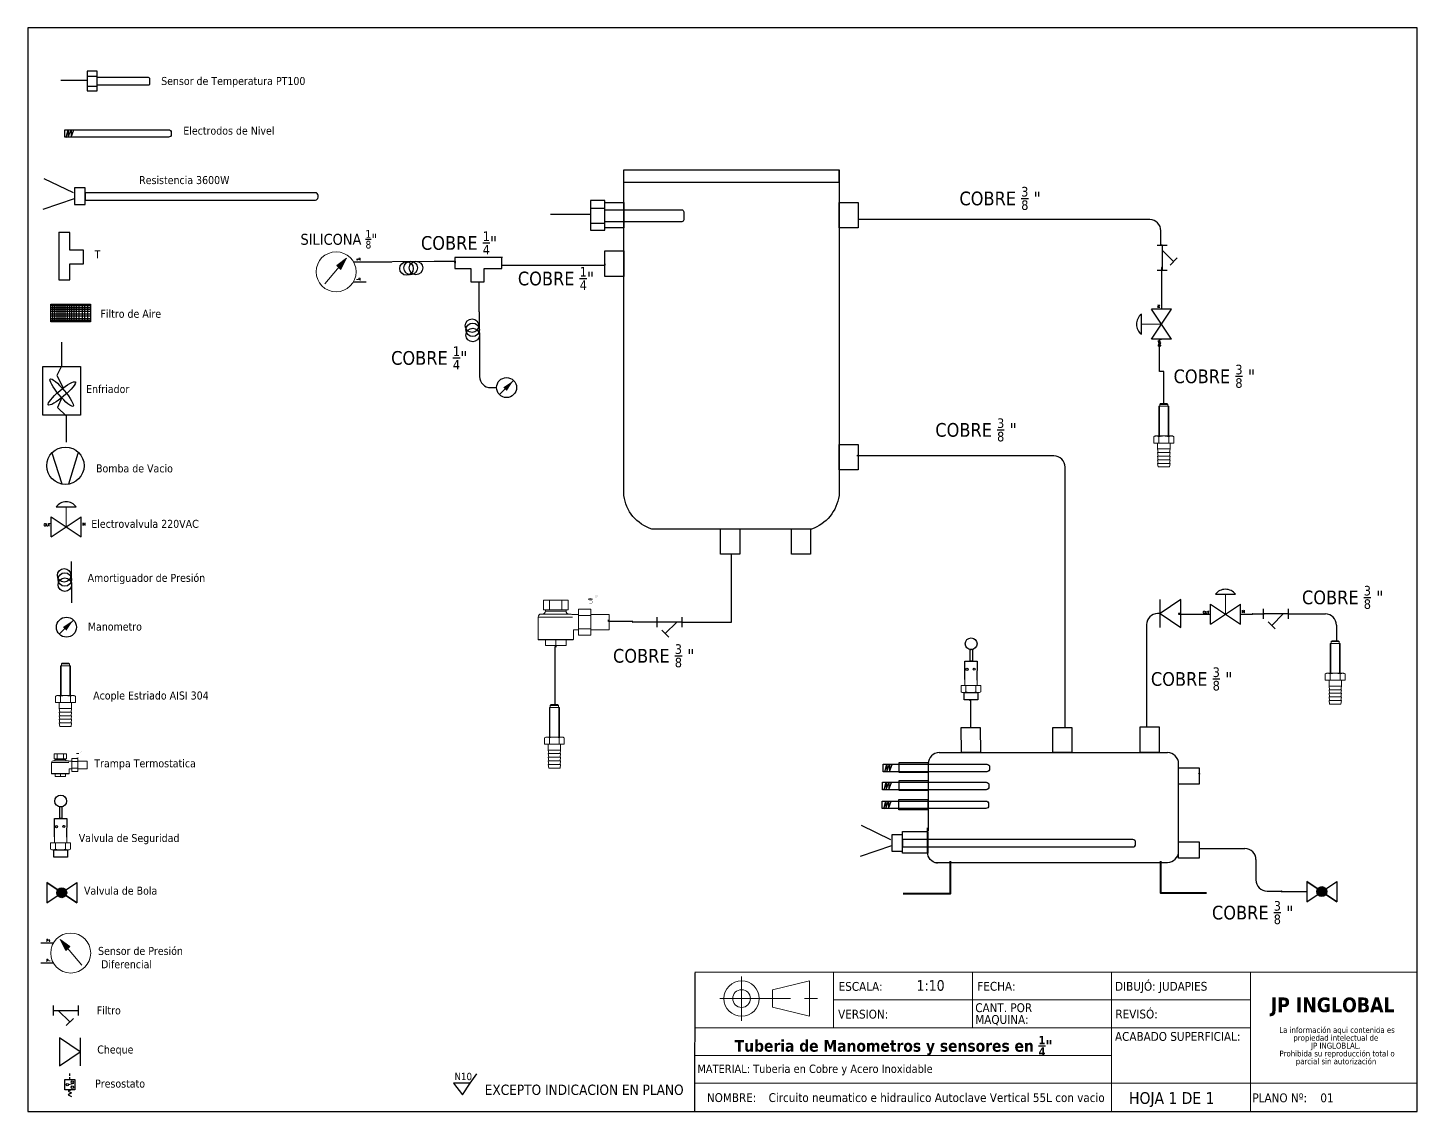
# Model space of a CAD drawing. Header units: millimetres. Extents: x 15 to 265, y 10 to 205.
import ezdxf
from ezdxf.enums import TextEntityAlignment as Align

# ---------------------------------------------------------------- set-up
doc = ezdxf.new("R2010")
doc.units = ezdxf.units.MM
doc.linetypes.add('CENTERX2', pattern=[20.32, 12.7, -2.54, 2.54, -2.54])
for name, color, linetype in [('CONTORNO', 179, 'Continuous'), ('SYMS', 7, 'Continuous'), ('TERMS', 123, 'Continuous'), ('WIRENO', 250, 'Continuous'), ('WIRES', 7, 'Continuous')]:
    doc.layers.add(name, color=color, linetype=linetype)
doc.styles.add('SLDTEXTSTYLE0', font='tahoma.ttf')
doc.styles.add('SLDTEXTSTYLE1', font='')
doc.styles.get("Standard").update_dxf_attribs({"font": 'tahoma.ttf'})
doc.styles.add('WD', font='romans.shx')
doc.styles.get('SLDTEXTSTYLE1').set_extended_font_data('Tahoma', bold=True)

# ---------------------------------------------------------------- blocks, each defined once
blk = doc.blocks.new('SW_NOTE_2')
at = {"layer": 'CONTORNO', "color": 0, "char_height": 1.0583, "attachment_point": 2, "style": 'SLDTEXTSTYLE0'}
for s, insert in [('La información aqui contenida es ', (10.29, 1.34)), ('propiedad intelectual de', (10.08, -0.07)), ('JP INGLOBLAL.', (10.1, -1.48)), ('Prohibida su reproducción total o ', (10.3, -2.89)), ('parcial sin autorización', (10.12, -4.3))]:
    blk.add_mtext(s, dxfattribs=dict(at, insert=insert))
blk = doc.blocks.new('SW_NOTE_4')
at = {"color": 0, "linetype": 'Continuous', "lineweight": 0, "char_height": 1.587, "attachment_point": 1, "style": 'SLDTEXTSTYLE0'}
for s, insert in [('CANT. POR ', (0, 2.02)), ('MAQUINA:', (0, -0.1))]:
    blk.add_mtext(s, dxfattribs=dict(at, insert=insert))
blk = doc.blocks.new('calderin')
for points in [[(181.58, 92.03), (181.56, 96.56), (184.99, 96.56), (185, 92.03)], [(198.03, 92.03), (198.05, 96.56), (201.47, 96.56), (201.46, 92.03)], [(213.74, 92.03), (213.75, 96.67), (217.17, 96.67), (217.17, 92.03)]]:
    blk.add_lwpolyline(points, close=True)
at = {"layer": 'WIRENO'}
for p, q in [((175.61, 90.03), (175.58, 77.95)), ((177.61, 92.03), (218.66, 92.03)), ((220.66, 74.26), (220.66, 90.03)), ((176.8, 72.26), (218.66, 72.26))]:
    blk.add_line(p, q, dxfattribs=at)
for points in [[(170.4, 90.24), (175.61, 90.24), (175.61, 88.43), (170.4, 88.43)], [(220.66, 89.31), (224.34, 89.31), (224.34, 86.33), (220.66, 86.33)], [(170.39, 87.01), (175.6, 87.01), (175.6, 85.2), (170.39, 85.2)], [(170.35, 83.57), (175.56, 83.57), (175.56, 81.76), (170.35, 81.76)], [(175.52, 73.92), (170.98, 73.92), (170.98, 77.82), (175.52, 77.82)], [(220.63, 75.95), (224.34, 75.95), (224.34, 73.04), (220.63, 73.04)]]:
    blk.add_lwpolyline(points, close=True, dxfattribs=at)
blk.add_lwpolyline([(177.19, 72.15), (177.22, 72.14, -0.37328), (175.5, 74.12), (175.5, 78.48)], format="xyb", dxfattribs=at)
at = {"layer": 'WIRENO', "lineweight": 40}
for points in [[(179.58, 72.49), (179.58, 66.6), (171.08, 66.6)], [(217.38, 72.49), (217.38, 66.78), (225.71, 66.78)]]:
    blk.add_lwpolyline(points, dxfattribs=at)
at = {"layer": 'WIRENO'}
for centre, start, end in [((177.61, 90.03), 90, 180), ((218.66, 90.03), 0, 90), ((218.66, 74.26), 270, 0)]:
    blk.add_arc(centre, 2, start, end, dxfattribs=at)
blk = doc.blocks.new('HGVA1_DIAPHRAGM_VALVE2')
at = {"color": 7, "linetype": 'Continuous', "lineweight": 0, "ltscale": 3.2258}
for p, q in [((-0.25, 0.5), (0.25, 0.5)), ((0, 0), (0, 0.5))]:
    blk.add_line(p, q, dxfattribs=at)
for p, q in [((-0.375, -0.25), (-0.375, 0.25)), ((-0.375, -0.25), (0.375, 0.25)), ((-0.375, 0.25), (0.375, -0.25)), ((0.375, -0.25), (0.375, 0.25))]:
    blk.add_line(p, q)
at = {"ltscale": 25.4, "flags": 128}
blk.add_lwpolyline([(0.25, 0.5, 0.5), (-0.25, 0.5)], format="xyb", close=True, dxfattribs=at)
at = {"style": 'WD', "flags": 1}
for tag, p in [('INST', (-0.469, 0.748)), ('LOC', (-0.469, 0.587)), ('TAG1', (-0.469, 0.378))]:
    blk.add_attdef(tag, text='', height=0.125, dxfattribs=at).set_placement(p, align=Align.RIGHT)
at = {"style": 'WD'}
blk.add_attdef('TERM01', text='', height=0.0625, dxfattribs=at).set_placement((-0.399, 0.018), align=Align.RIGHT)
for tag, p, height in [('X4TERM01', (-0.375, 0), 0.005), ('X1TERM02', (0.375, 0), 0.005), ('TERM02', (0.406, 0.036), 0.0625), ('RATING1', (0.388, -0.162), 0.125), ('DESC1', (0.388, -0.378), 0.125), ('DESC2', (0.388, -0.562), 0.125), ('DESC3', (0.388, -0.752), 0.125), ('WDTAGALT', (0.388, -0.907), 0.125)]:
    blk.add_attdef(tag, p, '', height=height, dxfattribs=at)
blk.add_attdef('XREF', text='', height=0.0625, rotation=0.0625, dxfattribs=at).set_placement((0.518, 0.271), align=Align.TOP_CENTER)
at = {"style": 'WD', "flags": 1}
for tag, p in [('WDTYPE', (-0.154, -0.127)), ('FAMILY', (-0.143, -0.17)), ('CAT', (-0.143, -0.215)), ('MFG', (-0.141, -0.246)), ('ASSYCODE', (-0.113, -0.275))]:
    blk.add_attdef(tag, text='', height=0.01, dxfattribs=at).set_placement(p, align=Align.CENTER)
blk = doc.blocks.new('HME1_PRESS_M')
blk.add_line((0.036, -0.088), (0.213, 0.089))
blk.add_circle((0.125, 0), 0.125)
blk.add_solid([(0.082, 0.002), (0.126, -0.042), (0.213, 0.089)])
at = {"style": 'WD', "width": 0.7}
for tag, p in [('INST', (0.125, 0.5)), ('LOC', (0.125, 0.344)), ('TAG1', (0.125, 0.188)), ('DESC1', (0.125, -0.344)), ('DESC2', (0.125, -0.5)), ('WDTAGALT', (0.125, -0.812)), ('DESC3', (0.125, -0.656))]:
    blk.add_attdef(tag, text='', height=0.125, dxfattribs=at).set_placement(p, align=Align.CENTER)
blk.add_attdef('TERM01', text='', height=0.0625, dxfattribs=at).set_placement((-0.032, 0.031), align=Align.RIGHT)
at = {"style": 'WD'}
for tag, p, height, flags in [('X4TERM01', (0, 0), 0.005, 1), ('WDTYPE', (0.062, 0.062), 0.01, 1), ('WDBLKNAM', (0.134, 0.001), 0.01, 9), ('X1TERM02', (0.248, 0), 0.005, 1), ('FAMILY', (0.13, -0.035), 0.01, 9)]:
    blk.add_attdef(tag, p, '', height=height, dxfattribs=dict(at, flags=flags))
at = {"style": 'WD', "width": 0.7}
for tag, p, height in [('TERM02', (0.28, 0.031), 0.0625), ('RATING1', (0.281, -0.188), 0.125)]:
    blk.add_attdef(tag, p, '', height=height, dxfattribs=at)
at = {"style": 'WD'}
blk.add_attdef('XREF', text='', height=0.0625, dxfattribs=at).set_placement((-0.031, -0.125), align=Align.RIGHT)
at = {"linetype": 'Continuous', "style": 'WD', "flags": 9}
for tag, p in [('MFG', (0.128, -0.085)), ('ASSYCODE', (0.13, -0.103)), ('CAT', (0.13, -0.066))]:
    blk.add_attdef(tag, p, '', height=0.01, dxfattribs=at)
blk = doc.blocks.new('Acople Estriado')
at = {"color": 7, "linetype": 'Continuous', "lineweight": 15}
for p, q in [((6.78, 5.633), (6.78, 5.138)), ((6.78, 5.633), (6.947, 5.633)), ((6.811, 5.678), (6.796, 5.663)), ((6.796, 5.663), (6.796, 5.633)), ((6.931, 5.663), (6.796, 5.663)), ((6.811, 5.678), (6.916, 5.678)), ((6.931, 5.663), (6.916, 5.678)), ((6.931, 5.633), (6.931, 5.663)), ((6.947, 5.138), (6.947, 5.633)), ((6.721, 5.138), (6.699, 5.126)), ((6.699, 5.126), (6.699, 5.019)), ((6.74, 5.138), (6.721, 5.138)), ((6.864, 5.138), (6.74, 5.138)), ((6.781, 5.126), (6.781, 5.019)), ((6.988, 5.138), (6.864, 5.138)), ((6.946, 5.126), (6.946, 5.019)), ((7.007, 5.138), (6.988, 5.138)), ((7.029, 5.126), (7.007, 5.138)), ((7.029, 5.126), (7.029, 5.019)), ((6.699, 5.019), (6.781, 5.019)), ((6.761, 5.019), (6.761, 4.922)), ((6.761, 4.922), (6.769, 4.862)), ((6.864, 4.922), (6.761, 4.922)), ((6.761, 4.862), (6.769, 4.802)), ((6.864, 4.862), (6.761, 4.862)), ((6.781, 5.019), (6.946, 5.019)), ((6.967, 4.922), (6.864, 4.922)), ((6.967, 4.862), (6.864, 4.862)), ((6.946, 5.019), (7.029, 5.019)), ((6.959, 4.862), (6.967, 4.922)), ((6.959, 4.802), (6.967, 4.862)), ((6.967, 4.922), (6.967, 5.019)), ((6.761, 4.802), (6.769, 4.742)), ((6.864, 4.802), (6.761, 4.802)), ((6.761, 4.742), (6.769, 4.682)), ((6.864, 4.742), (6.761, 4.742)), ((6.761, 4.682), (6.769, 4.622)), ((6.864, 4.682), (6.761, 4.682)), ((6.967, 4.802), (6.864, 4.802)), ((6.967, 4.742), (6.864, 4.742)), ((6.967, 4.682), (6.864, 4.682)), ((6.959, 4.742), (6.967, 4.802)), ((6.959, 4.682), (6.967, 4.742)), ((6.959, 4.622), (6.967, 4.682)), ((6.864, 4.622), (6.769, 4.622)), ((6.959, 4.622), (6.864, 4.622))]:
    blk.add_line(p, q, dxfattribs=at)
at = {"color": 7, "linetype": 'Continuous', "lineweight": 0}
for p, q in [((6.79, 5.633), (6.79, 5.138)), ((6.938, 5.633), (6.938, 5.138))]:
    blk.add_line(p, q, dxfattribs=at)
at = {"color": 7, "linetype": 'Continuous', "lineweight": 15}
for points, knots in [([(6.699, 5.126), (6.706, 5.13), (6.712, 5.133), (6.726, 5.137), (6.733, 5.138), (6.74, 5.138)], [0, 0, 0, 0, 0.5, 0.5, 1, 1, 1, 1]), ([(6.74, 5.138), (6.744, 5.138), (6.747, 5.138), (6.754, 5.137), (6.757, 5.136), (6.768, 5.133), (6.775, 5.13), (6.781, 5.126)], [0, 0, 0, 0, 0.25, 0.25, 0.5, 0.5, 1, 1, 1, 1]), ([(6.864, 5.138), (6.85, 5.138), (6.836, 5.137), (6.808, 5.133), (6.795, 5.13), (6.781, 5.126)], [0, 0, 0, 0, 0.5, 0.5, 1, 1, 1, 1]), ([(6.946, 5.126), (6.933, 5.13), (6.919, 5.133), (6.892, 5.137), (6.878, 5.138), (6.864, 5.138)], [0, 0, 0, 0, 0.5, 0.5, 1, 1, 1, 1]), ([(6.946, 5.126), (6.953, 5.13), (6.96, 5.133), (6.974, 5.137), (6.981, 5.138), (6.988, 5.138)], [0, 0, 0, 0, 0.5, 0.5, 1, 1, 1, 1]), ([(6.988, 5.138), (6.991, 5.138), (6.995, 5.138), (7.002, 5.137), (7.005, 5.136), (7.015, 5.133), (7.022, 5.13), (7.029, 5.126)], [0, 0, 0, 0, 0.25, 0.25, 0.5, 0.5, 1, 1, 1, 1])]:
    blk.add_open_spline(points, degree=3, knots=knots, dxfattribs=at)
blk = doc.blocks.new('Trampo')
for points in [[(117.75, 258.35), (117.2, 257.8), (116.17, 257.8), (115.68, 257.31), (115.68, 256.33), (117.7, 256.33), (117.7, 256.27), (115.61, 256.27), (115.61, 257.34), (116.16, 257.87), (117.18, 257.87), (117.66, 258.37), (117.66, 258.86), (117.18, 259.34), (116.17, 259.34), (115.68, 258.85), (115.63, 258.9), (116.16, 259.43), (117.2, 259.43), (117.75, 258.88)], [(117.18, 260.47), (116.16, 260.47), (116.16, 260.53), (116.64, 260.53), (116.64, 263.49), (116.17, 263.03), (116.12, 263.08), (116.65, 263.61), (116.7, 263.61), (116.7, 260.53), (117.18, 260.53)], [(119.73, 262.17), (119, 260.7), (118.92, 260.75), (119.65, 262.2)], [(120.48, 262.17), (119.73, 260.7), (119.65, 260.75), (120.39, 262.2)]]:
    blk.add_hatch(color=7).paths.add_polyline_path(points)
at = {"color": 7, "linetype": 'Continuous', "lineweight": 15}
for points in [[(93.14, 259.47), (105.47, 259.47), (105.47, 254.69), (93.14, 254.69)], [(93.14, 254.69), (93.14, 259.47), (93.14, 259.47)], [(96.24, 254.69), (96.24, 259.47), (96.24, 259.47)], [(102.39, 254.69), (102.39, 259.47), (102.39, 259.47)], [(90.48, 251.05), (90.48, 239.82), (90.48, 239.82)], [(91.97, 252.49), (106.66, 252.49), (106.66, 252.49)], [(94.17, 254.69), (94.17, 253.97), (94.17, 253.97)], [(104.46, 253.97), (104.46, 254.69), (104.46, 254.69)], [(110.68, 252.31), (107.39, 252.31), (107.39, 252.31)], [(116.95, 255.02), (110.68, 255.02), (110.68, 241.9), (116.95, 241.9)], [(116.95, 251.77), (110.68, 251.77), (110.68, 251.77)], [(116.95, 255.02), (116.95, 241.9), (116.95, 241.9)], [(126.1, 252.31), (116.95, 252.31), (116.95, 252.31)], [(126.1, 252.31), (126.1, 244.62), (126.1, 244.62)], [(108.15, 239.82), (108.15, 244.62), (108.15, 244.62)], [(108.15, 244.62), (110.68, 244.62), (110.68, 244.62)], [(116.95, 245.16), (110.68, 245.16), (110.68, 245.16)], [(116.95, 244.62), (126.1, 244.62), (126.1, 244.62)], [(107.93, 239.65), (90.7, 239.65), (90.7, 239.65)], [(104.46, 239.65), (104.46, 236.73), (94.17, 236.73), (94.17, 239.65)], [(99.3, 239.65), (99.3, 236.73), (99.3, 236.73)]]:
    blk.add_lwpolyline(points, dxfattribs=at)
at = {"color": 7, "linetype": 'Continuous', "lineweight": 20}
blk.add_lwpolyline([(115.59, 259.99), (117.71, 259.99), (117.71, 259.99)], dxfattribs=at)
at = {"color": 8, "linetype": 'Continuous', "lineweight": 15}
for points in [[(107.64, 251.05), (90.48, 251.05), (90.48, 251.05)], [(94.17, 253.97), (104.46, 253.97), (104.46, 253.97)], [(90.48, 239.82), (108.15, 239.82), (108.15, 239.82)]]:
    blk.add_lwpolyline(points, dxfattribs=at)
at = {"color": 7, "linetype": 'Continuous', "lineweight": 15}
for points in [[(91.94, 252.53), (91.14, 252.53), (90.48, 251.88), (90.48, 251.07)], [(92.66, 252.53), (93.48, 252.53), (94.12, 253.19), (94.12, 254)], [(104.46, 254), (104.46, 253.19), (105.12, 252.53), (105.92, 252.53)], [(107.36, 252.34), (107.12, 252.46), (106.89, 252.53), (106.64, 252.53)], [(90.48, 239.85), (90.48, 239.74), (90.56, 239.65), (90.68, 239.65)], [(107.92, 239.65), (108.02, 239.65), (108.1, 239.74), (108.1, 239.85)]]:
    blk.add_open_spline(points, degree=3, dxfattribs=at)
blk = doc.blocks.new('Valvula Tipo Anillo')
for p, q in [((7.88, 11.213), (7.88, 11.519)), ((7.88, 11.519), (8.084, 11.519)), ((8.084, 11.519), (8.079, 11.203))]:
    blk.add_line(p, q)
at = {"color": 7, "linetype": 'Continuous', "lineweight": 15}
for p, q in [((7.816, 11.006), (7.816, 11.113)), ((7.898, 11.113), (7.816, 11.113)), ((7.878, 11.21), (7.878, 11.113)), ((7.898, 11.006), (7.898, 11.113)), ((8.063, 11.113), (7.898, 11.113)), ((8.063, 11.006), (8.063, 11.113)), ((8.146, 11.113), (8.063, 11.113)), ((8.084, 11.113), (8.084, 11.21)), ((8.146, 11.006), (8.146, 11.113)), ((7.816, 11.006), (7.838, 10.994)), ((7.838, 10.994), (7.857, 10.994)), ((7.857, 10.994), (7.981, 10.994)), ((7.981, 10.994), (8.105, 10.994)), ((8.105, 10.994), (8.124, 10.994)), ((8.124, 10.994), (8.146, 11.006))]:
    blk.add_line(p, q, dxfattribs=at)
for points in [[(7.962, 11.521), (8.01, 11.521), (8.01, 11.713), (7.962, 11.713)], [(8.097, 10.995), (8.097, 10.873), (7.867, 10.871), (7.867, 10.993)]]:
    blk.add_lwpolyline(points, close=True)
for centre, radius in [((7.984, 11.807), 0.0981), ((7.914, 11.381), 0.0185), ((8.035, 11.384), 0.0185)]:
    blk.add_circle(centre, radius)
for points, knots in [([(7.857, 10.994), (7.854, 10.994), (7.85, 10.994), (7.843, 10.995), (7.84, 10.996), (7.829, 10.999), (7.823, 11.002), (7.816, 11.006)], [0, 0, 0, 0, 0.25, 0.25, 0.5, 0.5, 1, 1, 1, 1]), ([(7.898, 11.006), (7.892, 11.002), (7.885, 10.999), (7.871, 10.995), (7.864, 10.994), (7.857, 10.994)], [0, 0, 0, 0, 0.5, 0.5, 1, 1, 1, 1]), ([(7.898, 11.006), (7.912, 11.002), (7.926, 10.999), (7.953, 10.995), (7.967, 10.994), (7.981, 10.994)], [0, 0, 0, 0, 0.5, 0.5, 1, 1, 1, 1]), ([(7.981, 10.994), (7.995, 10.994), (8.009, 10.995), (8.036, 10.999), (8.05, 11.002), (8.063, 11.006)], [0, 0, 0, 0, 0.5, 0.5, 1, 1, 1, 1]), ([(8.105, 10.994), (8.101, 10.994), (8.098, 10.994), (8.091, 10.995), (8.087, 10.996), (8.077, 10.999), (8.07, 11.002), (8.063, 11.006)], [0, 0, 0, 0, 0.25, 0.25, 0.5, 0.5, 1, 1, 1, 1]), ([(8.146, 11.006), (8.139, 11.002), (8.132, 10.999), (8.119, 10.995), (8.112, 10.994), (8.105, 10.994)], [0, 0, 0, 0, 0.5, 0.5, 1, 1, 1, 1])]:
    blk.add_open_spline(points, degree=3, knots=knots, dxfattribs=at)
blk = doc.blocks.new('HGVA1_BALL_VALVE')
h = blk.add_hatch(color=256)
edge = h.paths.add_edge_path()
edge.add_arc((0, 0), 0.125, 0, 360)
at = {"ltscale": 3.2258}
for p, q in [((-0.375, 0.254), (0.375, -0.254)), ((-0.375, -0.254), (0.375, 0.254)), ((-0.375, 0.254), (-0.375, -0.254)), ((0.375, 0.254), (0.375, -0.254))]:
    blk.add_line(p, q, dxfattribs=at)
at = {"ltscale": 25.4, "flags": 128}
blk.add_lwpolyline([(0.375, 0.254), (0.375, -0.254), (-0.375, 0.254), (-0.375, -0.254)], close=True, dxfattribs=at)
at = {"ltscale": 3.2258}
blk.add_circle((0, 0), 0.125, dxfattribs=at)
at = {"ltscale": 25.4}
blk.add_circle((0, 0), 0.125, dxfattribs=at)
at = {"style": 'WD', "flags": 1}
for tag, height, p in [('INST', 0.125, (0.028, 0.678)), ('TAG1', 0.125, (0, 0.307)), ('LOC', 0.125, (0.011, 0.516)), ('FAMILY', 0.01, (-0.482, -0.121)), ('WDTYPE', 0.01, (-0.475, -0.062)), ('CAT', 0.01, (-0.482, -0.165)), ('MFG', 0.01, (-0.481, -0.197)), ('ASSYCODE', 0.01, (-0.453, -0.226))]:
    blk.add_attdef(tag, text='', height=height, dxfattribs=at).set_placement(p, align=Align.CENTER)
at = {"style": 'WD'}
blk.add_attdef('TERM01', text='', height=0.0625, dxfattribs=at).set_placement((-0.399, 0.018), align=Align.RIGHT)
for tag, p, height in [('X4TERM01', (-0.375, 0), 0.005), ('X8TERM02', (0, 0), 0.005), ('TERM02', (0.052, -0.037), 0.0625), ('X1TERM03', (0.375, 0), 0.005), ('TERM03', (0.406, 0.036), 0.0625), ('RATING1', (0.409, -0.162), 0.125), ('DESC1', (0.409, -0.341), 0.125), ('DESC2', (0.409, -0.525), 0.125), ('DESC3', (0.409, -0.715), 0.125), ('WDTAGALT', (0.409, -0.873), 0.125)]:
    blk.add_attdef(tag, p, '', height=height, dxfattribs=at)
blk.add_attdef('XREF', text='', height=0.0625, rotation=0.0625, dxfattribs=at).set_placement((0.541, 0.293), align=Align.TOP_CENTER)
blk = doc.blocks.new('HMT1_DIFFERENTIAL_PRESSURE_GAUGE')
blk.add_hatch(color=7).paths.add_polyline_path([(-0.26, 0.34), (-0.12, 0.06), (-0.02, 0.16)])
for p, q in [((-0.437, 0.25), (-0.75, 0.25)), ((-0.437, -0.25), (-0.75, -0.25))]:
    blk.add_line(p, q)
at = {"color": 7, "linetype": 'Continuous', "lineweight": 0, "ltscale": 645.15999}
for p, q in [((-0.26, 0.34), (0.28, -0.3)), ((-0.26, 0.34), (-0.12, 0.06)), ((-0.26, 0.34), (-0.02, 0.16)), ((-0.12, 0.06), (-0.02, 0.16))]:
    blk.add_line(p, q, dxfattribs=at)
at = {"color": 255, "linetype": 'Continuous', "lineweight": 0, "ltscale": 25.4, "flags": 128}
blk.add_lwpolyline([(-0.26, 0.34), (-0.12, 0.06), (-0.02, 0.16)], close=True, dxfattribs=at)
at = {"color": 7, "linetype": 'Continuous', "lineweight": 0, "ltscale": 645.15999}
blk.add_circle((0, 0), 0.5, dxfattribs=at)
at = {"style": 'WD', "width": 0.7}
for tag, p in [('INST', (-0.01, 0.781)), ('LOC', (-0.01, 0.656)), ('TAG1', (-0.01, 0.531)), ('DESC1', (0.021, -0.625)), ('DESC2', (0.021, -0.75)), ('WDTAGALT', (0.021, -1)), ('DESC3', (0.021, -0.875))]:
    blk.add_attdef(tag, text='', height=0.0938, dxfattribs=at).set_placement(p, align=Align.CENTER)
at = {"style": 'WD'}
for tag, p, height, flags in [('X4TERM01', (-0.75, 0.25), 0.005, 1), ('X1TERM03', (0.5, 0), 0.005, 1), ('X4TERM02', (-0.75, -0.25), 0.005, 1), ('WDBLKNAM', (-0.209, -0.188), 0.01, 9), ('FAMILY', (-0.208, -0.062), 0.01, 9)]:
    blk.add_attdef(tag, p, '', height=height, dxfattribs=dict(at, flags=flags))
at = {"style": 'WD', "width": 0.7}
for tag, p in [('TERM01', (-0.5, 0.281)), ('TERM02', (-0.5, -0.219))]:
    blk.add_attdef(tag, text='', height=0.0625, dxfattribs=at).set_placement(p, align=Align.RIGHT)
for tag, p, height in [('TERM03', (0.531, 0.031), 0.0625), ('RATING1', (0.469, -0.375), 0.0938)]:
    blk.add_attdef(tag, p, '', height=height, dxfattribs=at)
at = {"style": 'WD'}
blk.add_attdef('XREF', text='', height=0.0625, dxfattribs=at).set_placement((-0.438, -0.406), align=Align.RIGHT)
at = {"flags": 1}
blk.add_attdef('WDTYPE', (-0.219, -0.25), '', height=0.01, dxfattribs=at)
at = {"linetype": 'Continuous', "style": 'WD', "flags": 9}
for tag, p in [('ASSYCODE', (-0.208, -0.156)), ('CAT', (-0.208, -0.094)), ('MFG', (-0.208, -0.125))]:
    blk.add_attdef(tag, p, '', height=0.01, dxfattribs=at)
blk = doc.blocks.new('HST1_STRAINER_Y_TYPE')
at = {"ltscale": 3.2258}
for p, q in [((0, 0.125), (0, -0.125)), ((0.625, 0.125), (0.625, -0.125)), ((0, 0), (0.625, 0)), ((0.125, 0), (0.412, -0.287)), ((0.324, -0.376), (0.501, -0.199))]:
    blk.add_line(p, q, dxfattribs=at)
at = {"style": 'WD', "flags": 1}
for tag, height, p in [('INST', 0.125, (0.33, 0.71)), ('TAG1', 0.125, (0.324, 0.34)), ('LOC', 0.125, (0.306, 0.549)), ('FAMILY', 0.01, (1.09, 0.044)), ('CAT', 0.01, (1.09, -0.001)), ('WDTYPE', 0.01, (1.102, -0.093)), ('MFG', 0.01, (1.092, -0.032)), ('ASSYCODE', 0.01, (1.12, -0.061))]:
    blk.add_attdef(tag, text='', height=height, dxfattribs=at).set_placement(p, align=Align.CENTER)
at = {"style": 'WD'}
for tag, height, p in [('WDTAGALT', 0.125, (0.035, 0.2)), ('TERM01', 0.0625, (-0.024, 0.018))]:
    blk.add_attdef(tag, text='', height=height, dxfattribs=at).set_placement(p, align=Align.RIGHT)
for tag, p, height in [('X4TERM01', (0, 0), 0.005), ('RATING1', (0.6, 0.18), 0.125), ('X1TERM03', (0.625, 0), 0.005), ('TERM03', (0.632, 0.013), 0.0625), ('DESC1', (-0.666, -0.258), 0.125), ('DESC2', (-0.666, -0.442), 0.125), ('X8TERM02', (0.412, -0.287), 0.005), ('TERM02', (0.447, -0.365), 0.0625), ('DESC3', (-0.666, -0.632), 0.125)]:
    blk.add_attdef(tag, p, '', height=height, dxfattribs=at)
blk.add_attdef('XREF', text='', height=0.0625, rotation=0.0625, dxfattribs=at).set_placement((0.649, -0.434), align=Align.TOP_CENTER)
blk = doc.blocks.new('HVL1_PRESS_SW')
for p, q in [((-0.031, -0.126), (-0.031, 0.125)), ((-0.031, 0.125), (0.219, 0.125)), ((0.061, 0.005), (0.198, 0.04)), ((0.094, 0.222), (0.094, 0.282)), ((0.094, 0.125), (0.094, 0.188)), ((0.219, 0.125), (0.219, -0.126)), ((0.219, -0.126), (-0.031, -0.126)), ((0.135, -0.126), (0.052, -0.167)), ((0.052, -0.167), (0.135, -0.209)), ((0.135, -0.209), (0.052, -0.251)), ((0.052, -0.251), (0.135, -0.293))]:
    blk.add_line(p, q)
for centre in [(0.032, 0), (0.156, 0.063), (0.156, -0.063)]:
    blk.add_circle(centre, 0.0314)
at = {"style": 'WD', "width": 0.7}
for tag, height, p in [('INST', 0.125, (-0.062, 0.5)), ('LOC', 0.125, (-0.062, 0.344)), ('TAG1', 0.125, (-0.062, 0.188)), ('TERM01', 0.0625, (-0.062, 0.031)), ('DESC1', 0.125, (-0.062, -0.281)), ('DESC2', 0.125, (-0.062, -0.438)), ('RATING1', 0.125, (0.775, -0.281)), ('WDTAGALT', 0.125, (-0.062, -0.75)), ('DESC3', 0.125, (-0.062, -0.594))]:
    blk.add_attdef(tag, text='', height=height, dxfattribs=at).set_placement(p, align=Align.RIGHT)
at = {"style": 'WD'}
for tag, p, height, flags in [('WDBLKNAM', (0.405, 0.344), 0.01, 9), ('X4TERM01', (0, 0), 0.005, 1), ('WDTYPE', (0.062, 0.062), 0.01, 1), ('X2TERM04', (0.094, 0.281), 0.005, 1), ('X1TERM02', (0.187, 0.063), 0.005, 1), ('FAMILY', (0.406, 0.312), 0.01, 9), ('X1TERM03', (0.187, -0.063), 0.005, 1)]:
    blk.add_attdef(tag, p, '', height=height, dxfattribs=dict(at, flags=flags))
at = {"style": 'WD', "width": 0.7}
for tag, p in [('TERM04', (0.125, 0.25)), ('TERM02', (0.25, 0.094)), ('TERM03', (0.25, -0.031))]:
    blk.add_attdef(tag, p, '', height=0.0625, dxfattribs=at)
at = {"linetype": 'Continuous', "style": 'WD', "flags": 9}
for tag, p in [('ASSYCODE', (0.406, 0.219)), ('CAT', (0.406, 0.281)), ('MFG', (0.406, 0.25))]:
    blk.add_attdef(tag, p, '', height=0.01, dxfattribs=at)
at = {"style": 'WD', "width": 0.7}
blk.add_attdef('TERM05', text='', height=0.0625, dxfattribs=at).set_placement((0.125, -0.406), align=Align.CENTER)
at = {"style": 'WD'}
blk.add_attdef('XREF', (0.281, -0.375), '', height=0.0625, dxfattribs=at)
blk = doc.blocks.new('ColaMarrano')
at = {"layer": 'WIRENO'}
blk.add_line((96.3, 200.92), (96.42, 188.45), dxfattribs=at)
for centre in [(94.22, 196.73), (94.4, 195.47), (94.4, 193.92)]:
    blk.add_circle(centre, 2.03, dxfattribs=at)
blk = doc.blocks.new('Tanque')
for points in [[(75.9, 173.87), (75.9, 178.44), (79.33, 178.44), (79.33, 173.87)], [(118.07, 173.87), (118.07, 178.44), (121.5, 178.44), (121.5, 173.87)], [(75.9, 165.16), (75.9, 169.73), (79.33, 169.73), (79.33, 165.16)], [(118.07, 130.33), (118.07, 134.9), (121.5, 134.9), (121.5, 130.33)], [(96.73, 115.15), (96.73, 119.72), (100.16, 119.72), (100.16, 115.15)], [(109.48, 115.15), (109.48, 119.72), (112.91, 119.72), (112.91, 115.15)]]:
    blk.add_lwpolyline(points, close=True)
at = {"layer": 'WIRENO'}
blk.add_lwpolyline([(79.31, 184.35), (118.03, 184.35), (118.03, 125.73, -0.284919), (113.06, 119.68), (84.34, 119.68, -0.288904), (79.31, 125.73)], format="xyb", close=True, dxfattribs=at)
blk.add_lwpolyline([(79.33, 184.35), (117.99, 184.35), (117.99, 182.08), (79.33, 182.08)], close=True, dxfattribs=at)
blk = doc.blocks.new('HDI1')
for p, q in [((0.0469, 0), (-0.0469, 0.0625)), ((-0.0469, 0.0625), (-0.0469, -0.0625)), ((-0.0469, -0.0625), (0.0469, 0)), ((0.0469, 0.0625), (0.0469, -0.0625))]:
    blk.add_line(p, q)
at = {"style": 'WD'}
for tag, width, p in [('INST', 0.7, (0, 0.8883)), ('LOC', 0.7, (0, 0.7187)), ('DESC1', 0.7, (0, 0.5625)), ('DESC2', 0.7, (0, 0.4062)), ('RATING1', 0.9, (0.0055, 0.0938))]:
    blk.add_attdef(tag, text='', height=0.125, dxfattribs=dict(at, width=width)).set_placement(p, align=Align.CENTER)
blk.add_attdef('TAG1', text='', height=0.125, dxfattribs=at).set_placement((0, 0.25), align=Align.CENTER)
for tag, p, height, flags in [('WDBLKNAM', (0.2047, 0.1329), 0.01, 9), ('FAMILY', (0.2047, 0.1523), 0.01, 9), ('X4TERM01', (-0.0469, 0), 0.0125, 1), ('X1TERM02', (0.0469, 0), 0.0125, 1)]:
    blk.add_attdef(tag, p, '', height=height, dxfattribs=dict(at, flags=flags))
at = {"linetype": 'Continuous', "style": 'WD', "flags": 9}
for tag, p in [('ASSYCODE', (0.2188, 0.0625)), ('MFG', (0.2278, 0.0887)), ('CAT', (0.2297, 0.1082))]:
    blk.add_attdef(tag, text='', height=0.01, dxfattribs=at).set_placement(p, align=Align.CENTER)
at = {"linetype": 'Continuous', "style": 'WD', "flags": 8}
blk.add_attdef('TERM01', text='', height=0.125, dxfattribs=at).set_placement((-0.125, -0.0312), align=Align.TOP_RIGHT)
blk.add_attdef('TERM02', text='', height=0.125, dxfattribs=at).set_placement((0.1094, -0.0314), align=Align.TOP_LEFT)
at = {"style": 'WD', "width": 0.9}
blk.add_attdef('RATING2', text='', height=0.125, dxfattribs=at).set_placement((0.0055, -0.1876), align=Align.TOP_CENTER)
blk = doc.blocks.new('TT')
at = {"layer": 'WIRENO'}
for p, q in [((59.03, 150.75), (59.05, 142.17)), ((61.02, 150.66), (59.05, 150.66)), ((61.02, 147.48), (61.02, 150.66)), ((63.45, 147.48), (61.02, 147.48)), ((61.02, 142.17), (61.02, 145.05)), ((61.02, 145.05), (63.45, 145.05)), ((63.45, 145.05), (63.45, 147.48)), ((59.05, 142.17), (61.02, 142.17))]:
    blk.add_line(p, q, dxfattribs=at)
blk = doc.blocks.new('WDDOT')
for radius in [0.03, 0.0187, 0.00929]:
    blk.add_circle((0, 0), radius)
blk = doc.blocks.new('Resistencia')
at = {"layer": 'WIRENO'}
for p, q in [((112.31, 58.18), (107.01, 60.71)), ((112.43, 57.1), (106.77, 55.17))]:
    blk.add_line(p, q, dxfattribs=at)
blk.add_lwpolyline([(114.4, 59.08), (112.46, 59.08), (112.46, 56.11), (114.4, 56.11)], close=True, dxfattribs=at)
blk.add_lwpolyline([(155.82, 58.21), (114.4, 58.21), (114.4, 56.89), (155.82, 56.89, 0.414214), (156.32, 57.39), (156.32, 57.71, 0.414214)], format="xyb", close=True, dxfattribs=at)
blk = doc.blocks.new('Nivel')
at = {"layer": 'WIRENO'}
for p, q in [((103.38, 60.01), (103.74, 61.39)), ((103.74, 61.39), (103.74, 60.1)), ((103.74, 60.1), (104.25, 61.39)), ((104.25, 61.39), (104.25, 60.07)), ((104.25, 60.07), (104.74, 61.36))]:
    blk.add_line(p, q, dxfattribs=at)
blk.add_lwpolyline([(103.12, 61.39), (121.77, 61.39, -0.414214), (122.27, 60.89), (122.27, 60.54, -0.414214), (121.77, 60.04), (103.12, 60.04)], format="xyb", close=True, dxfattribs=at)
blk = doc.blocks.new('PT100')
at = {"layer": 'WIRENO'}
for p, q in [((92.1, 58.19), (82.46, 58.19)), ((92, 59.72), (95.38, 59.72)), ((92, 56.1), (95.38, 56.1))]:
    blk.add_line(p, q, dxfattribs=at)
blk.add_lwpolyline([(95.5, 61.6), (92, 61.6), (92, 54.47), (95.5, 54.47)], close=True, dxfattribs=at)
blk.add_lwpolyline([(95.5, 59.35), (113.92, 59.35, -0.414214), (114.42, 58.85), (114.42, 56.97, -0.414214), (113.92, 56.47), (95.5, 56.47)], format="xyb", close=True, dxfattribs=at)
blk = doc.blocks.new('Bomba Vacio')
at = {"layer": 'WIRENO'}
for p, q in [((222.52, 152.69), (218.83, 163.9)), ((224.82, 152.84), (228.2, 163.9))]:
    blk.add_line(p, q, dxfattribs=at)
blk.add_circle((223.65, 159.36), 6.72, dxfattribs=at)
blk = doc.blocks.new('Cooler')
at = {"layer": 'WIRENO'}
for p, q in [((61.05, 155.36), (61.05, 161.29)), ((60.91, 155.36), (59.87, 153.28)), ((59.87, 153.28), (61.37, 150.31)), ((61.09, 147.98), (60.01, 145.56)), ((60.01, 145.56), (62.09, 143.63)), ((62.09, 143.63), (62.09, 137.25))]:
    blk.add_line(p, q, dxfattribs=at)
blk.add_lwpolyline([(56.51, 155.41), (65.57, 155.41), (65.57, 143.72), (56.51, 143.72)], close=True, dxfattribs=at)
for centre, major_axis in [((61.09, 148.97), (-3.26, -2.75)), ((61.05, 149.16), (2.75, -3.26))]:
    blk.add_ellipse(centre, major_axis=major_axis, ratio=0.188132, dxfattribs=at)
blk = doc.blocks.new('Filtro')
at = {"layer": 'WIRENO'}
for p, q in [((95.97, 119.72), (103.12, 119.72)), ((95.97, 119.41), (103.12, 119.41)), ((95.97, 119.07), (103.12, 119.07)), ((95.97, 118.71), (103.12, 118.71)), ((95.97, 118.27), (103.12, 118.27)), ((95.97, 117.88), (103.12, 117.88)), ((96.25, 119.99), (96.25, 116.83)), ((96.62, 119.95), (96.62, 116.79)), ((97.03, 119.95), (97.03, 116.79)), ((97.4, 119.95), (97.4, 116.79)), ((97.77, 119.99), (97.77, 116.83)), ((98.1, 119.99), (98.1, 116.83)), ((98.51, 119.99), (98.51, 116.83)), ((98.88, 119.95), (98.88, 116.79)), ((99.33, 119.99), (99.33, 116.83)), ((99.7, 119.99), (99.7, 116.83)), ((100.11, 119.99), (100.11, 116.83)), ((100.52, 119.99), (100.52, 116.83)), ((100.98, 119.99), (100.98, 116.83)), ((101.59, 119.99), (101.59, 116.83)), ((102.04, 119.99), (102.04, 116.83)), ((102.54, 119.99), (102.54, 116.83)), ((95.97, 117.41), (103.12, 117.41)), ((95.97, 117.08), (103.12, 117.08))]:
    blk.add_line(p, q, dxfattribs=at)
blk.add_lwpolyline([(95.95, 119.98), (103.11, 119.98), (103.11, 116.82), (95.95, 116.82)], close=True, dxfattribs=at)

msp = doc.modelspace()

# ---------------------------------------------------------------- linework, layer by layer
at = {"color": 7, "linetype": 'Continuous'}
for p, q in [((265, 205), (15, 205)), ((15, 205), (15, 10)), ((265, 10), (265, 205)), ((15, 10), (265, 10))]:
    msp.add_line(p, q, dxfattribs=at)
at = {"color": 7, "linetype": 'CENTERX2', "lineweight": 0}
for p, q in [((265, 51.17), (265, 10)), ((143.43, 34.29), (143.43, 26.3)), ((139.53, 30.32), (157.1, 30.32)), ((134.96, 10), (265, 10))]:
    msp.add_line(p, q, dxfattribs=at)
at = {"color": 7, "linetype": 'Continuous', "lineweight": 0}
for p, q in [((265, 35.07), (135, 35.07)), ((160, 35.09), (160, 25.07)), ((185, 35.07), (185, 25.07)), ((210, 35.07), (210, 9.87)), ((235, 35.07), (235, 9.9)), ((155.64, 33.5), (148.97, 31.91)), ((155.64, 27.15), (155.64, 33.5)), ((148.97, 31.91), (148.97, 28.74)), ((235, 30.07), (160, 30.07)), ((148.97, 28.74), (155.64, 27.15)), ((235, 25.07), (134.99, 25.07)), ((210, 20.07), (134.99, 20.07)), ((265, 15.07), (134.99, 15.07))]:
    msp.add_line(p, q, dxfattribs=at)
at = {"color": 7, "linetype": 'Continuous', "lineweight": 30}
msp.add_line((135.02, 34.97), (134.96, 10), dxfattribs=at)
at = {"color": 7, "linetype": 'Continuous', "lineweight": 0}
for radius in [3.18, 1.59]:
    msp.add_circle((143.43, 30.32), radius, dxfattribs=at)
at = {"layer": 'CONTORNO'}
for p, q in [((91.62, 15.07), (93.19, 13.01)), ((94.61, 15.07), (91.62, 15.07)), ((93.19, 13.01), (94.61, 15.07)), ((94.61, 15.07), (95.78, 16.79))]:
    msp.add_line(p, q, dxfattribs=at)
at = {"layer": 'WIRES'}
for p, q in [((164.5, 171.11), (164.5, 171.2)), ((164.55, 170.49), (164.55, 170.64)), ((216.88, 170.49), (164.55, 170.49)), ((218.88, 165.91), (218.88, 168.49)), ((219.11, 165.91), (218.88, 165.91)), ((75.88, 162.89), (80.5, 162.89)), ((80.5, 162.89), (80.5, 162.94)), ((88.12, 163), (91.87, 163)), ((91.79, 162.89), (91.79, 162.79)), ((91.87, 163), (91.87, 162.63)), ((118.86, 162.27), (118.86, 162.51)), ((100.3, 162.27), (118.86, 162.27)), ((219.11, 161.86), (218.97, 161.86)), ((218.97, 161.86), (218.97, 154.34)), ((219.11, 161.41), (219.11, 161.86)), ((96.19, 153.91), (96.19, 159.26)), ((218.62, 143.16), (218.62, 148.94)), ((218.62, 148.94), (218.97, 148.94)), ((96.27, 146.43), (96.27, 142.26)), ((219.38, 143.16), (218.62, 143.16)), ((219.38, 137.38), (219.38, 143.16)), ((98.27, 140.26), (99.35, 140.26)), ((199.64, 127.96), (164.2, 127.96)), ((164.43, 128.12), (164.43, 128.17)), ((201.64, 79.1), (201.64, 125.96)), ((141.63, 98.05), (141.63, 110.23)), ((119.51, 98.16), (119.51, 98.46)), ((123.84, 98.16), (119.51, 98.16)), ((123.84, 98.05), (123.84, 98.16)), ((128.17, 98.05), (123.84, 98.05)), ((132.67, 98.05), (141.63, 98.05)), ((216.29, 97.6), (216.29, 79.19)), ((218.75, 99.6), (218.29, 99.6)), ((222.5, 99.6), (222.05, 99.6)), ((222.05, 99.6), (222.05, 99.47)), ((222.05, 99.47), (227.79, 99.47)), ((233.19, 99.47), (235.34, 99.47)), ((235.34, 99.47), (235.34, 99.53)), ((235.34, 99.53), (237.48, 99.53)), ((241.98, 99.53), (248.47, 99.53)), ((250.47, 97.53), (250.47, 94.7)), ((109.89, 83.21), (109.89, 93.66)), ((109.89, 93.66), (110.13, 93.66)), ((184.71, 83.96), (184.47, 83.96)), ((184.71, 79.1), (184.71, 83.96)), ((225.73, 70.83), (225.73, 70.87)), ((225.81, 70.84), (225.81, 70.71)), ((225.74, 57.32), (233.99, 57.32)), ((235.99, 55.32), (235.99, 51.66)), ((237.99, 49.66), (240.56, 49.66)), ((240.56, 49.66), (240.56, 49.56)), ((240.56, 49.56), (245.12, 49.56))]:
    msp.add_line(p, q, dxfattribs=at)
for centre, start, end in [((216.88, 168.49), 0, 90), ((98.27, 142.26), 180, 270), ((199.64, 125.96), 0, 90), ((218.29, 97.6), 90, 180), ((248.47, 97.53), 0, 90), ((233.99, 55.32), 0, 90), ((237.99, 51.66), 180, 270)]:
    msp.add_arc(centre, 2, start, end, dxfattribs=at)

# ---------------------------------------------------------------- block references
for name, p, xscale, yscale, zscale in [('Acople Estriado', (145.28, 76.06), 10.8, 10.8, 10.8), ('Trampo', (74.39, 8.95), 0.35856, 0.35856, 0.35856), ('Valvula Tipo Anillo', (98.51, -33.36), 10.8, 10.8, 10.8), ('Acople Estriado', (176.11, 33.38), 10.8, 10.8, 10.8), ('Acople Estriado', (-52.35, 29.36), 10.8, 10.8, 10.8), ('Acople Estriado', (35.62, 21.88), 10.8, 10.8, 10.8), ('Trampo', (3.06, 27.81), 0.17928, 0.17928, 0.17928), ('Valvula Tipo Anillo', (-65.3, -61.66), 10.8, 10.8, 10.8)]:
    msp.add_blockref(name, p, dxfattribs=dict(xscale=xscale, yscale=yscale, zscale=zscale))
at = {"color": 7, "linetype": 'Continuous', "lineweight": 0}
msp.add_blockref('SW_NOTE_4', (185.48, 27.45), dxfattribs=at)
at = {"layer": 'CONTORNO', "color": 7}
msp.add_blockref('SW_NOTE_2', (240.28, 23.85), dxfattribs=at)
at = {"layer": 'SYMS'}
for name, p, xscale, yscale, zscale, rotation in [('HST1_STRAINER_Y_TYPE', (219.11, 165.91), -7.199999999999999, 7.199999999999999, 7.199999999999999, 90), ('HDI1', (220.62, 99.6), 40, 40, 40, 180)]:
    msp.add_blockref(name, p, dxfattribs=dict(at, xscale=xscale, yscale=yscale, zscale=zscale, rotation=rotation))
ref = msp.add_blockref('HMT1_DIFFERENTIAL_PRESSURE_GAUGE', (70.48, 161.09), dxfattribs=dict(at, xscale=-7.199999999999999, yscale=7.199999999999999, zscale=7.199999999999999))
ref.add_attrib('TERM02', 'P-', dxfattribs={"layer": 'TERMS', "height": 0.45, "style": 'WD', "text_generation_flag": 2, "width": 0.7}).set_placement((74.08, 159.52), align=Align.RIGHT)
ref.add_attrib('TERM01', 'P+', dxfattribs={"layer": 'TERMS', "height": 0.45, "style": 'WD', "text_generation_flag": 2, "width": 0.7}).set_placement((74.08, 163.12), align=Align.RIGHT)
ref = msp.add_blockref('HGVA1_DIAPHRAGM_VALVE2', (218.97, 151.64), dxfattribs=dict(at, xscale=7.199999999999999, yscale=7.199999999999999, zscale=7.199999999999999, rotation=90))
ref.add_attrib('TERM01', 'OUT', dxfattribs={"layer": 'TERMS', "height": 0.45, "rotation": 90, "style": 'WD'}).set_placement((218.84, 148.77), align=Align.RIGHT)
ref.add_attrib('TERM02', 'IN', (218.71, 154.57), dxfattribs={"layer": 'TERMS', "height": 0.45, "rotation": 90, "style": 'WD'})
for name, p, xscale, yscale, zscale in [('HME1_PRESS_M', (99.35, 140.26), 14.4, 14.4, 14.4), ('HST1_STRAINER_Y_TYPE', (241.78, 99.53), -7.199999999999999, 7.199999999999999, 7.199999999999999), ('HME1_PRESS_M', (20.15, 97.15), 14.4, 14.4, 14.4), ('HST1_STRAINER_Y_TYPE', (132.67, 98.05), -7.199999999999999, 7.199999999999999, 7.199999999999999), ('HGVA1_BALL_VALVE', (21.1, 49.37), 7.199999999999999, 7.199999999999999, 7.199999999999999), ('HGVA1_BALL_VALVE', (247.82, 49.56), 7.199999999999999, 7.199999999999999, 7.199999999999999), ('HST1_STRAINER_Y_TYPE', (19.59, 28.18), 7.199999999999999, 7.199999999999999, 7.199999999999999), ('HDI1', (22.57, 20.73), 40, 40, 40), ('HVL1_PRESS_SW', (21.88, 14.83), 7.199999999999999, 7.199999999999999, 7.199999999999999)]:
    msp.add_blockref(name, p, dxfattribs=dict(at, xscale=xscale, yscale=yscale, zscale=zscale))
ref = msp.add_blockref('HGVA1_DIAPHRAGM_VALVE2', (21.91, 115.2), dxfattribs=dict(at, xscale=7.199999999999999, yscale=7.199999999999999, zscale=7.199999999999999))
ref.add_attrib('TERM01', 'OUT', dxfattribs={"layer": 'TERMS', "height": 0.45, "style": 'WD'}).set_placement((19.03, 115.33), align=Align.RIGHT)
ref.add_attrib('TERM02', 'IN', (24.84, 115.45), dxfattribs={"layer": 'TERMS', "height": 0.45, "style": 'WD'})
ref = msp.add_blockref('HGVA1_DIAPHRAGM_VALVE2', (230.49, 99.47), dxfattribs=dict(at, xscale=7.199999999999999, yscale=7.199999999999999, zscale=7.199999999999999))
ref.add_attrib('TERM01', 'OUT', dxfattribs={"layer": 'TERMS', "height": 0.45, "style": 'WD'}).set_placement((227.61, 99.6), align=Align.RIGHT)
ref.add_attrib('TERM02', 'IN', (233.41, 99.73), dxfattribs={"layer": 'TERMS', "height": 0.45, "style": 'WD'})
for p in [(123.84, 98.16), (123.84, 98.05), (123.84, 98.05), (123.84, 98.05), (123.84, 98.05), (235.34, 99.53), (235.34, 99.47), (235.34, 99.47), (240.56, 49.66), (240.56, 49.66), (240.56, 49.56)]:
    msp.add_blockref('WDDOT', p, dxfattribs=at)
ref = msp.add_blockref('HMT1_DIFFERENTIAL_PRESSURE_GAUGE', (22.72, 38.51), dxfattribs=dict(at, xscale=7.199999999999999, yscale=7.199999999999999, zscale=7.199999999999999))
ref.add_attrib('TERM02', 'P-', dxfattribs={"layer": 'TERMS', "height": 0.45, "style": 'WD', "width": 0.7}).set_placement((19.12, 36.93), align=Align.RIGHT)
ref.add_attrib('TERM01', 'P+', dxfattribs={"layer": 'TERMS', "height": 0.45, "style": 'WD', "width": 0.7}).set_placement((19.12, 40.53), align=Align.RIGHT)
at = {"layer": 'WIRENO'}
for name, p, xscale, yscale, zscale in [('PT100', (-20.29, 166.42), 0.5, 0.5, 0.5), ('PT100', (47.22, 127.74), 0.75, 0.75, 0.75), ('ColaMarrano', (38.41, 33.36), 0.6, 0.6, 0.6), ('Cooler', (-24.69, 27.48), 0.75, 0.75, 0.75), ('Bomba Vacio', (-90.05, 46.52), 0.5, 0.5, 0.5), ('ColaMarrano', (-34.98, -11.56), 0.6, 0.6, 0.6)]:
    msp.add_blockref(name, p, dxfattribs=dict(at, xscale=xscale, yscale=yscale, zscale=zscale))
for name, p in [('Nivel', (-81.46, 125.27)), ('Resistencia', (-89.08, 117.11)), ('Tanque', (42.94, -4.89)), ('TT', (-38.45, 17.48)), ('Filtro', (-76.82, 35.28)), ('calderin', (1.4, -17.46)), ('Nivel', (65.8, 11.1)), ('Nivel', (65.68, 7.86)), ('Nivel', (65.62, 4.47)), ('Resistencia', (58, 0.72))]:
    msp.add_blockref(name, p, dxfattribs=at)
at = {"layer": 'WIRENO', "xscale": 0.6, "yscale": 0.6, "zscale": 0.6, "rotation": 90}
msp.add_blockref('ColaMarrano', (201.19, 105.15), dxfattribs=at)
at = {"layer": 'WIRENO', "rotation": 270}
msp.add_blockref('TT', (-50.36, 222.72), dxfattribs=at)

# ---------------------------------------------------------------- texts
at = {"char_height": 1.44, "attachment_point": 1}
for s, insert in [('\\A1;Sensor de Temperatura PT100', (39, 196.15)), ('\\A1;Electrodos de Nivel', (42.98, 187.21)), ('\\A1;Resistencia 3600W', (35.04, 178.32)), ('\\A1;T', (27.03, 164.94)), ('\\A1;Filtro de Aire', (28.08, 154.26)), ('\\A1;Enfriador', (25.48, 140.72)), ('\\A1;Bomba de Vacio', (27.28, 126.44)), ('\\A1;Electrovalvula 220VAC', (26.42, 116.46)), ('\\A1;Amortiguador de Presión', (25.77, 106.74)), ('\\A1;Manometro', (25.81, 97.97)), ('\\A1;Acople Estriado AISI 304', (26.76, 85.57)), ('\\A1;Trampa Termostatica', (26.97, 73.37)), ('\\A1;Valvula de Seguridad', (24.17, 59.93)), ('\\A1;Valvula de Bola', (25.11, 50.45)), ('\\A1;Sensor de Presión\\P Diferencial', (27.65, 39.61)), ('\\A1;Filtro', (27.41, 28.91)), ('\\A1;Cheque', (27.5, 21.87)), ('\\A1;Presostato', (27.11, 15.74))]:
    msp.add_mtext_dynamic_manual_height_columns(s, width=44.8708, gutter_width=1, heights=[0], dxfattribs=dict(at, insert=insert))
at = {"color": 7, "linetype": 'Continuous', "lineweight": 0, "attachment_point": 1, "style": 'SLDTEXTSTYLE0'}
for s, insert, char_height in [('ESCALA:', (160.9, 33.3), 1.587), ('FECHA:', (185.85, 33.32), 1.587), ('VERSION:', (160.8, 28.31), 1.587), ('REVISÓ:', (210.7, 28.33), 1.587), ('MATERIAL: Tuberia en Cobre y Acero Inoxidable', (135.47, 18.43), 1.5), ('\\pi-4.7625,l6.35,t12.7;NOMBRE:^ICircuito neumatico e hidraulico Autoclave Vertical 55L con vacio', (135.6, 13.29), 1.5875), ('HOJA 1 DE 1', (213.16, 13.48), 2.1167), ('PLANO Nº:    01', (235.35, 13.25), 1.5875)]:
    msp.add_mtext(s, dxfattribs=dict(at, insert=insert, char_height=char_height))
at = {"layer": 'CONTORNO', "color": 7}
for s, insert, char_height, attachment_point, style in [('1:10', (177.44, 33.63), 1.905, 2, 'SLDTEXTSTYLE0'), ('DIBUJÓ: JUDAPIES', (210.63, 33.32), 1.5875, 1, 'SLDTEXTSTYLE0'), ('\\A1;Tuberia de Manometros y sensores en {\\H0.7x;\\S1/4;}" ', (170.8, 23.59), 2.1167, 2, 'SLDTEXTSTYLE1'), ('ACABADO SUPERFICIAL:', (210.62, 24.3), 1.5875, 1, 'SLDTEXTSTYLE0'), ('EXCEPTO INDICACION EN PLANO', (133, 14.83), 1.8521, 3, 'SLDTEXTSTYLE0')]:
    msp.add_mtext(s, dxfattribs=dict(at, insert=insert, char_height=char_height, attachment_point=attachment_point, style=style))
at = {"layer": 'CONTORNO', "attachment_point": 1}
for s, insert, char_height, style in [('JP INGLOBAL', (238.63, 30.51), 2.6458, 'SLDTEXTSTYLE1'), ('N10', (91.78, 16.96), 1.323, 'SLDTEXTSTYLE0')]:
    msp.add_mtext(s, dxfattribs=dict(at, insert=insert, char_height=char_height, style=style))
at = {"layer": 'WIRENO', "attachment_point": 1}
for s, width, insert, char_height in [('\\A1;COBRE {\\H0.7x;\\S3/8;} "', 15.0949, (182.63, 176.37), 2.4694), ('\\A1;SILICONA {\\H0.7x;\\S1/8;}" ', 19.6878, (64.07, 168.6), 1.9756), ('\\A1;COBRE {\\H0.7x;\\S1/4;}"', 15.0949, (85.74, 168.36), 2.4694), ('\\A1;COBRE {\\H0.7x;\\S1/4;}"', 15.0949, (103.18, 161.96), 2.4694), ('\\A1;COBRE {\\H0.7x;\\S1/4;}"', 15.0949, (80.37, 147.67), 2.4694), ('\\A1;COBRE {\\H0.7x;\\S3/8;} "', 15.0949, (221.16, 144.36), 2.4694), ('\\A1;COBRE {\\H0.7x;\\S3/8;} "', 15.0949, (178.29, 134.72), 2.4694), ('\\A1;COBRE {\\H0.7x;\\S3/8;} "', 15.0949, (244.27, 104.58), 2.4694), ('\\A1;COBRE {\\H0.7x;\\S3/8;} "', 15.0949, (120.3, 94.07), 2.4694), ('\\A1;COBRE {\\H0.7x;\\S3/8;} "', 15.0949, (217.08, 89.9), 2.4694), ('\\A1;COBRE {\\H0.7x;\\S3/8;} "', 15.0949, (228.07, 47.86), 2.4694)]:
    msp.add_mtext_dynamic_manual_height_columns(s, width=width, gutter_width=12.35, heights=[0], dxfattribs=dict(at, insert=insert, char_height=char_height))

doc.saveas('drawing.dxf')
